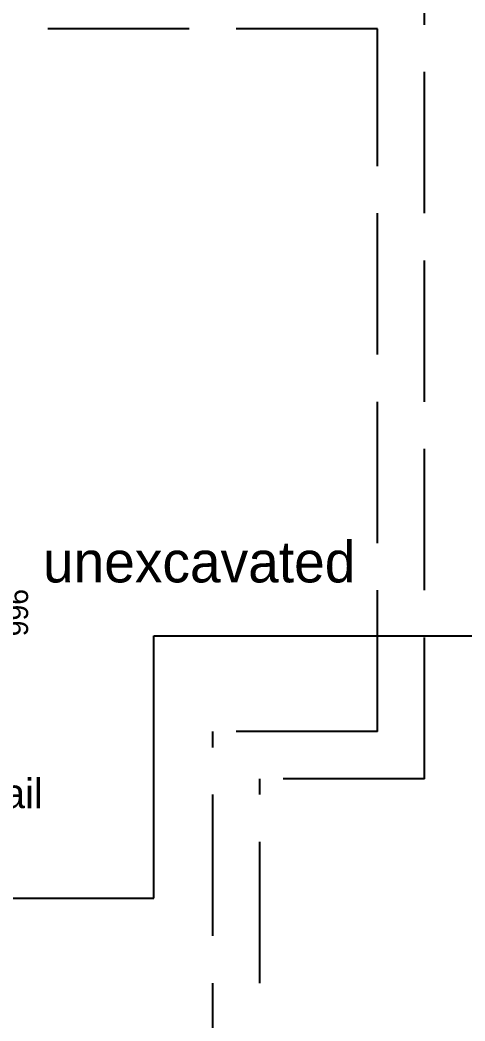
# Model space of a CAD drawing. Header units: millimetres. Extents: x -31195 to 21067, y -14865 to 15436.
# Drawn here: x 5166 to 8946, y -3574 to 4922 of the extents above; entities that cross this region are included whole.
import ezdxf

# ---------------------------------------------------------------- set-up
doc = ezdxf.new("R2010")
doc.units = ezdxf.units.MM
doc.linetypes.add('DASHDOT', pattern=[16, 12, -4])
doc.layers.add('1', color=7, linetype='Continuous', true_color=0xffffff)
doc.layers.add('NEW_LGF', color=7, linetype='Continuous', true_color=0xffffff)

# ---------------------------------------------------------------- blocks, each defined once
blk = doc.blocks.new('2C9290BA')
at = {"layer": 'NEW_LGF', "color": 1, "linetype": 'Continuous', "ltscale": 100}
for p, q in [((20557.3, 0), (20557.3, 2224.5)), ((20557.3, 2224.5), (26107.3, 2224.5)), ((16507.3, 0), (20557.3, 0))]:
    blk.add_line(p, q, dxfattribs=at)
at = {"layer": 'NEW_LGF'}
blk.add_attdef('Sfb', (0, 0), '', height=1, dxfattribs=at)
blk = doc.blocks.new('D6F2ECE9')
at = {"layer": 'NEW_LGF', "color": 3, "linetype": 'DASHDOT', "ltscale": 100}
for p, q in [((19185, 7221.2), (19185, 13986.2)), ((18785, 13586.2), (15480, 13586.2)), ((18785, 7621.2), (18785, 13586.2)), ((18785, 7621.2), (17385, 7621.2)), ((17385, 1086.2), (17385, 7621.2)), ((19185, 7221.2), (17785, 7221.2)), ((17785, 686.2), (17785, 7221.2))]:
    blk.add_line(p, q, dxfattribs=at)
at = {"layer": 'NEW_LGF'}
blk.add_attdef('Sfb', (0, 0), '', height=1, dxfattribs=at)
blk = doc.blocks.new('849A97DC')
at = {"layer": 'NEW_LGF', "color": 15, "linetype": 'Continuous', "ltscale": 100}
blk.add_text('unexcavated', height=350, dxfattribs=at).set_placement((36556.5, 14131.4))
at = {"layer": 'NEW_LGF', "color": 3, "linetype": 'Continuous', "ltscale": 100}
blk.add_text('996', height=180, rotation=90, dxfattribs=at).set_placement((36430.3, 13673.9))
at = {"layer": 'NEW_LGF'}
blk.add_attdef('Sfb', (0, 0), '', height=1, dxfattribs=at)
blk = doc.blocks.new('3B512F9E')
at = {"layer": '1', "color": 15, "linetype": 'Continuous', "ltscale": 100}
blk.add_text('staircase and handrail', height=250, dxfattribs=at).set_placement((13192, 6538.7))

msp = doc.modelspace()

# ---------------------------------------------------------------- block references
at = {"layer": '1'}
msp.add_blockref('3B512F9E', (-11104.6, -8306.6), dxfattribs=at)
at = {"layer": 'NEW_LGF'}
for name, p in [('849A97DC', (-31195.4, -13983)), ('D6F2ECE9', (-10582.1, -8739)), ('2C9290BA', (-14254.5, -2530.6))]:
    msp.add_blockref(name, p, dxfattribs=at)

doc.saveas('drawing.dxf')
